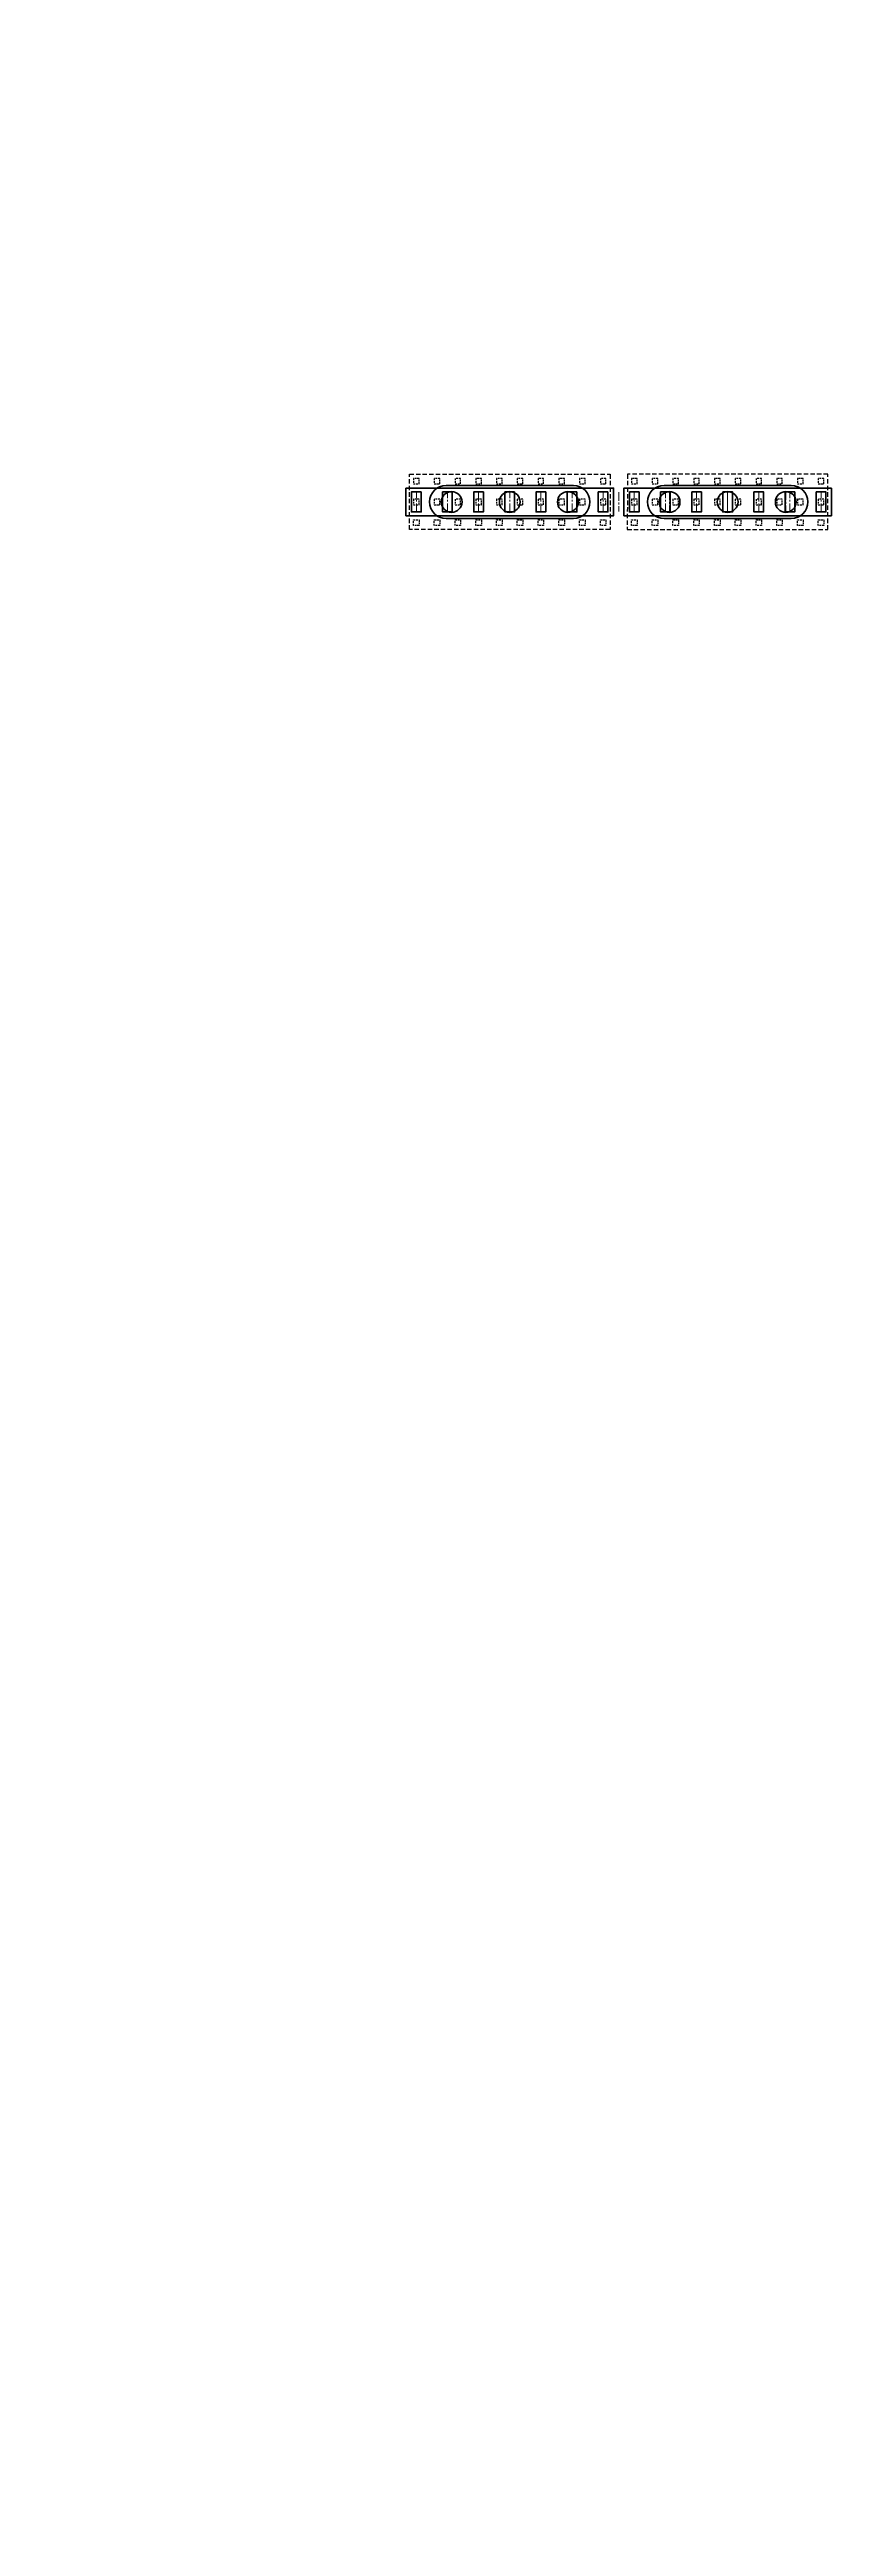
# Model space of a CAD drawing. Header units: millimetres. Extents: x 265754 to 14267433, y -6145605 to 2433772.
# Drawn here: x 7110107 to 7166614, y -288272 to -109131 of the extents above; entities that cross this region are included whole.
import ezdxf

# ---------------------------------------------------------------- set-up
doc = ezdxf.new("R2010")
doc.units = ezdxf.units.MM
doc.linetypes.add('невидимая', pattern=[9.525, 6.35, -3.175])
doc.linetypes.add('осевая', pattern=[2, 1.25, -0.25, 0.25, -0.25])
doc.layers.add('1-Бетон', color=106, linetype='Continuous', lineweight=35)
doc.layers.add('ИС_Ось', color=3, linetype='осевая', lineweight=18)
doc.layers.add('ИС_Невидимая', color=4, linetype='невидимая')

# ---------------------------------------------------------------- blocks, each defined once
blk = doc.blocks.new('*U1297')
at = {"layer": '1-Бетон'}
blk.add_circle((0, 0), 750, dxfattribs=at)
blk = doc.blocks.new('*U1298')
at = {"layer": '1-Бетон', "color": 0, "linetype": 'ByBlock', "lineweight": -2, "transparency": 16777216}
for p in [(0, 0), (4200, 0), (8400, 0)]:
    blk.add_blockref('*U1297', p, dxfattribs=at)
blk = doc.blocks.new('*U1299')
at = {"layer": '1-Бетон', "color": 5}
blk.add_lwpolyline([(350, 725), (350, -725), (-350, -725), (-350, 725), (350, 725)], dxfattribs=at)
blk = doc.blocks.new('*U1305')
at = {"color": 0, "linetype": 'ByBlock', "lineweight": -2, "transparency": 16777216}
for p in [(0, 0), (2250, 0), (4500, 0), (6750, 0), (9000, 0), (11250, 0), (13500, 0)]:
    blk.add_blockref('*U1299', p, dxfattribs=at)
blk = doc.blocks.new('*U1292')
at = {"layer": 'ИС_Ось', "ltscale": 500}
blk.add_line((0, -725), (0, 725), dxfattribs=at)
blk = doc.blocks.new('*U1293')
at = {"layer": '1-Бетон', "color": 0, "linetype": 'ByBlock', "lineweight": -2, "transparency": 16777216}
for p in [(0, 0), (2250, 0), (4500, 0), (6750, 0), (9000, 0), (11250, 0), (13500, 0)]:
    blk.add_blockref('*U1292', p, dxfattribs=at)
blk = doc.blocks.new('*U1294')
at = {"layer": 'ИС_Ось', "ltscale": 500}
blk.add_lwpolyline([(0, 500), (0, -1000)], dxfattribs=at)
blk = doc.blocks.new('*U1295')
at = {"color": 0, "linetype": 'ByBlock', "lineweight": -2, "transparency": 16777216}
for p in [(0, 0), (4200, 0), (8400, 0)]:
    blk.add_blockref('*U1294', p, dxfattribs=at)
blk = doc.blocks.new('*U1302')
at = {"layer": '1-Бетон'}
blk.add_circle((0, 0), 750, dxfattribs=at)
blk = doc.blocks.new('*U1303')
at = {"layer": '1-Бетон', "color": 0, "linetype": 'ByBlock', "lineweight": -2, "transparency": 16777216}
for p in [(0, 0), (4200, 0), (8400, 0)]:
    blk.add_blockref('*U1302', p, dxfattribs=at)
blk = doc.blocks.new('*U1304')
at = {"layer": '1-Бетон', "color": 5}
blk.add_lwpolyline([(350, 725), (350, -725), (-350, -725), (-350, 725), (350, 725)], dxfattribs=at)
blk = doc.blocks.new('*U1296')
at = {"color": 0, "linetype": 'ByBlock', "lineweight": -2, "transparency": 16777216}
for p in [(0, 0), (2250, 0), (4500, 0), (6750, 0), (9000, 0), (11250, 0), (13500, 0)]:
    blk.add_blockref('*U1304', p, dxfattribs=at)
blk = doc.blocks.new('*U1300')
at = {"layer": 'ИС_Ось', "ltscale": 500}
blk.add_line((0, -725), (0, 725), dxfattribs=at)
blk = doc.blocks.new('*U1301')
at = {"layer": '1-Бетон', "color": 0, "linetype": 'ByBlock', "lineweight": -2, "transparency": 16777216}
for p in [(0, 0), (2250, 0), (4500, 0), (6750, 0), (9000, 0), (11250, 0), (13500, 0)]:
    blk.add_blockref('*U1300', p, dxfattribs=at)

msp = doc.modelspace()

# ---------------------------------------------------------------- linework, layer by layer
at = {"layer": '1-Бетон', "color": 3}
for points in [[(7135863.3302, -140851.9271), (7150863.508, -140852.3034), (7150864.486, -142852.3695), (7135864.3082, -142851.9931)], [(7166613.7967, -140852.1152), (7151613.7967, -140852.1152), (7151613.7967, -142852.1813), (7166613.7967, -142852.1813)]]:
    msp.add_lwpolyline(points, close=True, dxfattribs=at)
at = {"layer": '1-Бетон', "elevation": -5778.159}
for points in [[(7138763.8417, -140652.829), (7147963.7779, -140652.829, -0.9958479419), (7147963.7779, -143052.829), (7138763.8417, -143052.829, -0.9958479419)], [(7163713.4631, -140652.829), (7154513.5269, -140652.829, 0.9958479419), (7154513.5269, -143052.829), (7163713.4631, -143052.829, 0.9958479419)]]:
    msp.add_lwpolyline(points, format="xyb", close=True, dxfattribs=at)
at = {"layer": 'ИС_Невидимая', "ltscale": 50}
for points in [[(7136114.3971, -139852.7649), (7150614.3971, -139852.7649), (7150612.7967, -143852.7649), (7136112.7967, -143852.7649), (7136114.3971, -139852.7649)], [(7166363.9745, -139852.7649), (7151863.9746, -139852.7649), (7151862.9076, -143852.7649), (7166362.9076, -143852.7649), (7166363.9745, -139852.7649)]]:
    msp.add_lwpolyline(points, dxfattribs=at)
at = {"layer": 'ИС_Невидимая', "ltscale": 20}
for points in [[(7136412.7967, -140152.965), (7136412.7967, -140552.965), (7136812.7967, -140552.965), (7136812.7967, -140152.965), (7136412.7967, -140152.965)], [(7137912.9122, -140152.9646), (7137912.9122, -140552.9646), (7138312.9122, -140552.9646), (7138312.9122, -140152.9646), (7137912.9122, -140152.9646)], [(7139412.7967, -140152.965), (7139412.7967, -140552.965), (7139812.7967, -140552.965), (7139812.7967, -140152.965), (7139412.7967, -140152.965)], [(7140912.7967, -140152.965), (7140912.7967, -140552.965), (7141312.7967, -140552.965), (7141312.7967, -140152.965), (7140912.7967, -140152.965)], [(7142412.7967, -140152.965), (7142412.7967, -140552.965), (7142812.7967, -140552.965), (7142812.7967, -140152.965), (7142412.7967, -140152.965)], [(7143912.7967, -140152.965), (7143912.7967, -140552.965), (7144312.7967, -140552.965), (7144312.7967, -140152.965), (7143912.7967, -140152.965)], [(7145412.7967, -140152.965), (7145412.7967, -140552.965), (7145812.7967, -140552.965), (7145812.7967, -140152.965), (7145412.7967, -140152.965)], [(7146912.9122, -140152.9646), (7146912.9122, -140552.9646), (7147312.9122, -140552.9646), (7147312.9122, -140152.9646), (7146912.9122, -140152.9646)], [(7148412.9122, -140152.9646), (7148412.9122, -140552.9646), (7148812.9122, -140552.9646), (7148812.9122, -140152.9646), (7148412.9122, -140152.9646)], [(7149912.7967, -140152.965), (7149912.7967, -140552.965), (7150312.7967, -140552.965), (7150312.7967, -140152.965), (7149912.7967, -140152.965)], [(7152163.2009, -140152.9646), (7152163.2009, -140552.9646), (7152563.2009, -140552.9646), (7152563.2009, -140152.9646), (7152163.2009, -140152.9646)], [(7153663.0854, -140152.4641), (7153663.0854, -140552.4641), (7154063.0854, -140552.4641), (7154063.0854, -140152.4641), (7153663.0854, -140152.4641)], [(7155163.2009, -140152.9646), (7155163.2009, -140552.9646), (7155563.2009, -140552.9646), (7155563.2009, -140152.9646), (7155163.2009, -140152.9646)], [(7156663.2009, -140152.9646), (7156663.2009, -140552.9646), (7157063.2009, -140552.9646), (7157063.2009, -140152.9646), (7156663.2009, -140152.9646)], [(7158163.0854, -140152.965), (7158163.0854, -140552.965), (7158563.0854, -140552.965), (7158563.0854, -140152.965), (7158163.0854, -140152.965)], [(7159663.0854, -140152.965), (7159663.0854, -140552.965), (7160063.0854, -140552.965), (7160063.0854, -140152.965), (7159663.0854, -140152.965)], [(7161163.0854, -140152.965), (7161163.0854, -140552.965), (7161563.0854, -140552.965), (7161563.0854, -140152.965), (7161163.0854, -140152.965)], [(7162663.0854, -140152.965), (7162663.0854, -140552.965), (7163063.0854, -140552.965), (7163063.0854, -140152.965), (7162663.0854, -140152.965)], [(7164163.2009, -140152.9646), (7164163.2009, -140552.9646), (7164563.2009, -140552.9646), (7164563.2009, -140152.9646), (7164163.2009, -140152.9646)], [(7165663.2009, -140152.9646), (7165663.2009, -140552.9646), (7166063.2009, -140552.9646), (7166063.2009, -140152.9646), (7165663.2009, -140152.9646)], [(7136412.7967, -141652.965), (7136412.7967, -142052.965), (7136812.7967, -142052.965), (7136812.7967, -141652.965), (7136412.7967, -141652.965)], [(7136412.7967, -143552.5648), (7136412.7967, -143152.5648), (7136812.7967, -143152.5648), (7136812.7967, -143552.5648), (7136412.7967, -143552.5648)], [(7137912.9122, -141652.9646), (7137912.9122, -142052.9646), (7138312.9122, -142052.9646), (7138312.9122, -141652.9646), (7137912.9122, -141652.9646)], [(7137912.9122, -143552.5644), (7137912.9122, -143152.5644), (7138312.9122, -143152.5644), (7138312.9122, -143552.5644), (7137912.9122, -143552.5644)], [(7139412.7967, -141652.965), (7139412.7967, -142052.965), (7139812.7967, -142052.965), (7139812.7967, -141652.965), (7139412.7967, -141652.965)], [(7139412.7967, -143552.5648), (7139412.7967, -143152.5648), (7139812.7967, -143152.5648), (7139812.7967, -143552.5648), (7139412.7967, -143552.5648)], [(7140912.7967, -141652.965), (7140912.7967, -142052.965), (7141312.7967, -142052.965), (7141312.7967, -141652.965), (7140912.7967, -141652.965)], [(7140912.7967, -143552.5648), (7140912.7967, -143152.5648), (7141312.7967, -143152.5648), (7141312.7967, -143552.5648), (7140912.7967, -143552.5648)], [(7142412.7967, -141652.965), (7142412.7967, -142052.965), (7142812.7967, -142052.965), (7142812.7967, -141652.965), (7142412.7967, -141652.965)], [(7142412.7967, -143552.5648), (7142412.7967, -143152.5648), (7142812.7967, -143152.5648), (7142812.7967, -143552.5648), (7142412.7967, -143552.5648)], [(7143912.7967, -141652.965), (7143912.7967, -142052.965), (7144312.7967, -142052.965), (7144312.7967, -141652.965), (7143912.7967, -141652.965)], [(7143912.7967, -143552.5648), (7143912.7967, -143152.5648), (7144312.7967, -143152.5648), (7144312.7967, -143552.5648), (7143912.7967, -143552.5648)], [(7145412.7967, -141652.965), (7145412.7967, -142052.965), (7145812.7967, -142052.965), (7145812.7967, -141652.965), (7145412.7967, -141652.965)], [(7145412.7967, -143552.5648), (7145412.7967, -143152.5648), (7145812.7967, -143152.5648), (7145812.7967, -143552.5648), (7145412.7967, -143552.5648)], [(7146912.9122, -141652.9646), (7146912.9122, -142052.9646), (7147312.9122, -142052.9646), (7147312.9122, -141652.9646), (7146912.9122, -141652.9646)], [(7146912.9122, -143552.5644), (7146912.9122, -143152.5644), (7147312.9122, -143152.5644), (7147312.9122, -143552.5644), (7146912.9122, -143552.5644)], [(7148412.9122, -141652.9646), (7148412.9122, -142052.9646), (7148812.9122, -142052.9646), (7148812.9122, -141652.9646), (7148412.9122, -141652.9646)], [(7148412.9122, -143552.5644), (7148412.9122, -143152.5644), (7148812.9122, -143152.5644), (7148812.9122, -143552.5644), (7148412.9122, -143552.5644)], [(7149912.7967, -141652.965), (7149912.7967, -142052.965), (7150312.7967, -142052.965), (7150312.7967, -141652.965), (7149912.7967, -141652.965)], [(7149912.7967, -143552.5648), (7149912.7967, -143152.5648), (7150312.7967, -143152.5648), (7150312.7967, -143552.5648), (7149912.7967, -143552.5648)], [(7152163.2009, -141652.9646), (7152163.2009, -142052.9646), (7152563.2009, -142052.9646), (7152563.2009, -141652.9646), (7152163.2009, -141652.9646)], [(7152163.2009, -143552.5644), (7152163.2009, -143152.5644), (7152563.2009, -143152.5644), (7152563.2009, -143552.5644), (7152163.2009, -143552.5644)], [(7153663.0854, -141652.4641), (7153663.0854, -142052.4641), (7154063.0854, -142052.4641), (7154063.0854, -141652.4641), (7153663.0854, -141652.4641)], [(7153663.0854, -143552.0639), (7153663.0854, -143152.0639), (7154063.0854, -143152.0639), (7154063.0854, -143552.0639), (7153663.0854, -143552.0639)], [(7155163.2009, -141652.9646), (7155163.2009, -142052.9646), (7155563.2009, -142052.9646), (7155563.2009, -141652.9646), (7155163.2009, -141652.9646)], [(7155163.2009, -143552.5644), (7155163.2009, -143152.5644), (7155563.2009, -143152.5644), (7155563.2009, -143552.5644), (7155163.2009, -143552.5644)], [(7156663.2009, -141652.9646), (7156663.2009, -142052.9646), (7157063.2009, -142052.9646), (7157063.2009, -141652.9646), (7156663.2009, -141652.9646)], [(7156663.2009, -143552.5644), (7156663.2009, -143152.5644), (7157063.2009, -143152.5644), (7157063.2009, -143552.5644), (7156663.2009, -143552.5644)], [(7158163.0854, -141652.965), (7158163.0854, -142052.965), (7158563.0854, -142052.965), (7158563.0854, -141652.965), (7158163.0854, -141652.965)], [(7158163.0854, -143552.5648), (7158163.0854, -143152.5648), (7158563.0854, -143152.5648), (7158563.0854, -143552.5648), (7158163.0854, -143552.5648)], [(7159663.0854, -141652.965), (7159663.0854, -142052.965), (7160063.0854, -142052.965), (7160063.0854, -141652.965), (7159663.0854, -141652.965)], [(7159663.0854, -143552.5648), (7159663.0854, -143152.5648), (7160063.0854, -143152.5648), (7160063.0854, -143552.5648), (7159663.0854, -143552.5648)], [(7161163.0854, -141652.965), (7161163.0854, -142052.965), (7161563.0854, -142052.965), (7161563.0854, -141652.965), (7161163.0854, -141652.965)], [(7161163.0854, -143552.5648), (7161163.0854, -143152.5648), (7161563.0854, -143152.5648), (7161563.0854, -143552.5648), (7161163.0854, -143552.5648)], [(7162663.0854, -141652.965), (7162663.0854, -142052.965), (7163063.0854, -142052.965), (7163063.0854, -141652.965), (7162663.0854, -141652.965)], [(7162663.0854, -143552.5648), (7162663.0854, -143152.5648), (7163063.0854, -143152.5648), (7163063.0854, -143552.5648), (7162663.0854, -143552.5648)], [(7164163.2009, -141652.9646), (7164163.2009, -142052.9646), (7164563.2009, -142052.9646), (7164563.2009, -141652.9646), (7164163.2009, -141652.9646)], [(7164163.2009, -143552.5644), (7164163.2009, -143152.5644), (7164563.2009, -143152.5644), (7164563.2009, -143552.5644), (7164163.2009, -143552.5644)], [(7165663.2009, -141652.9646), (7165663.2009, -142052.9646), (7166063.2009, -142052.9646), (7166063.2009, -141652.9646), (7165663.2009, -141652.9646)], [(7165663.2009, -143552.5644), (7165663.2009, -143152.5644), (7166063.2009, -143152.5644), (7166063.2009, -143552.5644), (7165663.2009, -143552.5644)]]:
    msp.add_lwpolyline(points, dxfattribs=at)
at = {"layer": 'ИС_Ось', "color": 1, "ltscale": 500}
msp.add_line((7151239.1524, -141152.7649), (7151239.1524, -142552.7649), dxfattribs=at)

# ---------------------------------------------------------------- block references
msp.add_blockref('*U1305', (7136613.8637, -141852.7649))
at = {"xscale": -1}
for name, p in [('*U1296', (7165864.1524, -141852.7649)), ('*U1295', (7163313.7967, -141602.7649))]:
    msp.add_blockref(name, p, dxfattribs=at)
at = {"layer": '1-Бетон'}
for name, p in [('*U1293', (7136614.3971, -141852.7649)), ('*U1298', (7139164.3971, -141852.7649))]:
    msp.add_blockref(name, p, dxfattribs=at)
at = {"layer": '1-Бетон', "xscale": -1}
for name, p in [('*U1301', (7165864.1524, -141852.7649)), ('*U1303', (7163313.7967, -141852.7649))]:
    msp.add_blockref(name, p, dxfattribs=at)

doc.saveas('drawing.dxf')
